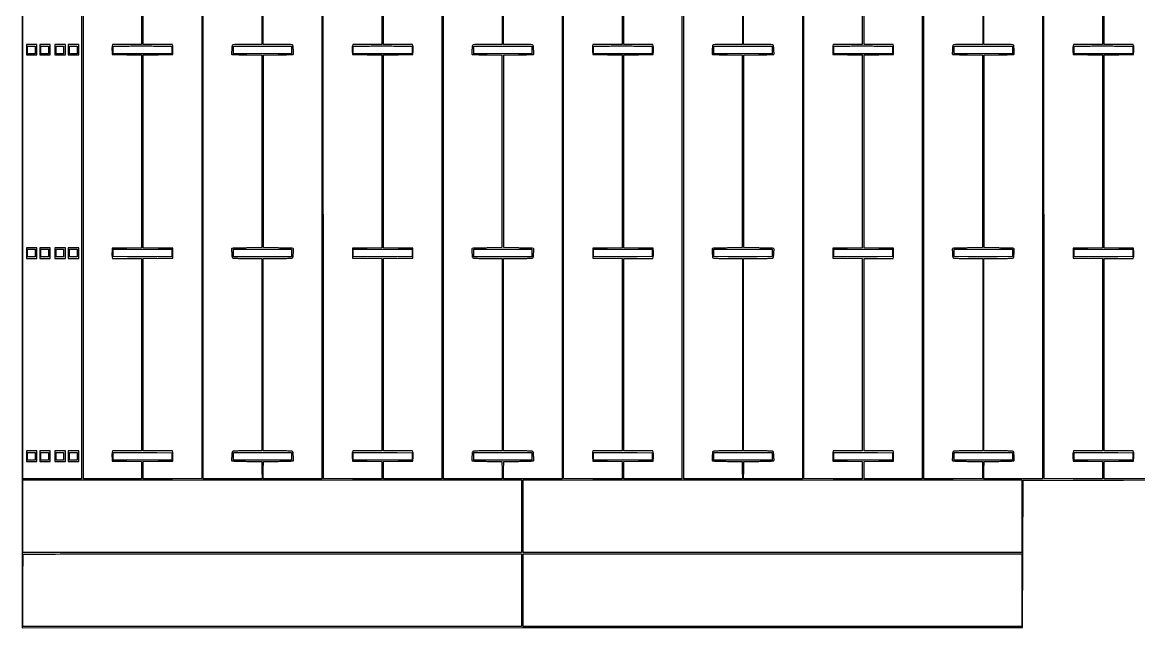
# Model space of a CAD drawing. Extents: x 0 to 4048, y 0 to 4048.
# Drawn here: x 0 to 1919, y 1966 to 3007 of the extents above; entities that cross this region are included whole.
import ezdxf

# ---------------------------------------------------------------- set-up
doc = ezdxf.new("R2010")
doc.units = 0

msp = doc.modelspace()

# ---------------------------------------------------------------- linework, layer by layer
for points in [[(517.203408, 3777.260938, -0.000001), (517.267896, 4044.685115, -0.090809)], [(930.203408, 3777.260938, -0.000001), (930.267896, 4044.685115, -0.090809)], [(1343.203408, 3777.260938, -0.000001), (1343.267896, 4044.685115, -0.090809)], [(1756.203408, 3777.260938, -0.000001), (1756.267896, 4044.685115, -0.090809)], [(618, 3134.482829), (618, 2969), (593.019052, 2969), (568.038104, 2969), (567.465646, 2966.719147, 0.044171), (567.262206, 2965.439148, 0.009649), (567.150473, 2963.207982, 0.009978), (567.122492, 2960.613115, 0.009424), (567.196594, 2957.969147), (567.5, 2951.5), (592.75, 2951.232829), (618, 2950.965658), (618, 2785), (618, 2619.034342), (592.75, 2618.767171), (567.5, 2618.5), (567.5, 2610), (567.5, 2601.5), (592.75, 2601.232829), (618, 2600.965658), (618, 2435.482829), (618, 2270), (593.019052, 2270), (568.038104, 2270), (567.465646, 2267.719147, 0.044171), (567.262206, 2266.439148, 0.009649), (567.150473, 2264.207982, 0.009978), (567.122492, 2261.613115, 0.009424), (567.196594, 2258.969147), (567.5, 2252.5), (592.75, 2252.232829), (618, 2251.965658), (618, 2236.97358), (618, 2221.981502), (567.75, 2222.240751), (517.5, 2222.5), (517.244559, 3133.5, -0.000049), (517.180682, 3482.908955, -0.000081)], [(1031, 3134.482829), (1031, 2969), (1006.019052, 2969), (981.038104, 2969), (980.465646, 2966.719147, 0.044171), (980.262206, 2965.439148, 0.009649), (980.150473, 2963.207982, 0.009978), (980.122492, 2960.613115, 0.009424), (980.196594, 2957.969147), (980.5, 2951.5), (1005.75, 2951.232829), (1031, 2950.965658), (1031, 2785), (1031, 2619.034342), (1005.75, 2618.767171), (980.5, 2618.5), (980.5, 2610), (980.5, 2601.5), (1005.75, 2601.232829), (1031, 2600.965658), (1031, 2435.482829), (1031, 2270), (1006.019052, 2270), (981.038104, 2270), (980.465646, 2267.719147, 0.044171), (980.262206, 2266.439148, 0.009649), (980.150473, 2264.207982, 0.009978), (980.122492, 2261.613115, 0.009424), (980.196594, 2258.969147), (980.5, 2252.5), (1005.75, 2252.232829), (1031, 2251.965658), (1031, 2236.97358), (1031, 2221.981502), (980.75, 2222.240751), (930.5, 2222.5), (930.244559, 3133.5, -0.000049), (930.180682, 3482.908955, -0.000081)], [(1444, 3134.482829), (1444, 2969), (1419.019052, 2969), (1394.038104, 2969), (1393.465646, 2966.719147, 0.044171), (1393.262206, 2965.439148, 0.009649), (1393.150473, 2963.207982, 0.009978), (1393.122492, 2960.613115, 0.009424), (1393.196594, 2957.969147), (1393.5, 2951.5), (1418.75, 2951.232829), (1444, 2950.965658), (1444, 2785), (1444, 2619.034342), (1418.75, 2618.767171), (1393.5, 2618.5), (1393.5, 2610), (1393.5, 2601.5), (1418.75, 2601.232829), (1444, 2600.965658), (1444, 2435.482829), (1444, 2270), (1419.019052, 2270), (1394.038104, 2270), (1393.465646, 2267.719147, 0.044171), (1393.262206, 2266.439148, 0.009649), (1393.150473, 2264.207982, 0.009978), (1393.122492, 2261.613115, 0.009424), (1393.196594, 2258.969147), (1393.5, 2252.5), (1418.75, 2252.232829), (1444, 2251.965658), (1444, 2236.97358), (1444, 2221.981502), (1393.75, 2222.240751), (1343.5, 2222.5), (1343.244559, 3133.5, -0.000049), (1343.180682, 3482.908955, -0.000081)], [(1857, 3134.482829), (1857, 2969), (1832.019052, 2969), (1807.038104, 2969), (1806.465646, 2966.719147, 0.044171), (1806.262206, 2965.439148, 0.009649), (1806.150473, 2963.207982, 0.009978), (1806.122492, 2960.613115, 0.009424), (1806.196594, 2957.969147), (1806.5, 2951.5), (1831.75, 2951.232829), (1857, 2950.965658), (1857, 2785), (1857, 2619.034342), (1831.75, 2618.767171), (1806.5, 2618.5), (1806.5, 2610), (1806.5, 2601.5), (1831.75, 2601.232829), (1857, 2600.965658), (1857, 2435.482829), (1857, 2270), (1832.019052, 2270), (1807.038104, 2270), (1806.465646, 2267.719147, 0.044171), (1806.262206, 2266.439148, 0.009649), (1806.150473, 2264.207982, 0.009978), (1806.122492, 2261.613115, 0.009424), (1806.196594, 2258.969147), (1806.5, 2252.5), (1831.75, 2252.232829), (1857, 2251.965658), (1857, 2236.97358), (1857, 2221.981502), (1806.75, 2222.240751), (1756.5, 2222.5), (1756.244559, 3133.5, -0.000049), (1756.180682, 3482.908955, -0.000081)], [(205, 3134.5), (205, 2969), (180.019052, 2969), (155.038104, 2969), (154.465646, 2966.719147, 0.044171), (154.262206, 2965.439148, 0.009649), (154.150473, 2963.207982, 0.009978), (154.122492, 2960.613115, 0.009424), (154.196594, 2957.969147), (154.5, 2951.5), (179.75, 2951.232829), (205, 2950.965658), (205, 2785), (205, 2619.034342), (179.75, 2618.767171), (154.5, 2618.5), (154.196594, 2612.030853, 0.009424), (154.122492, 2609.386885, 0.009978), (154.150473, 2606.792018, 0.009649), (154.262206, 2604.560852, 0.044171), (154.465646, 2603.280853), (155.038104, 2601), (180.019052, 2601), (205, 2601), (205, 2435.5), (205, 2270), (180.019052, 2270), (155.038104, 2270), (154.465646, 2267.719147, 0.044171), (154.262206, 2266.439148, 0.009649), (154.150473, 2264.207982, 0.009978), (154.122492, 2261.613115, 0.009424), (154.196594, 2258.969147), (154.5, 2252.5), (179.75, 2252.232829), (205, 2251.965658), (205, 2236.982829), (205, 2222), (155, 2222), (105, 2222), (105, 3134.5)], [(308.5, 3134.5), (308.5, 2222.5), (258.25, 2222.240751), (208, 2221.981502), (208, 2236.97358), (208, 2251.965658), (233.25, 2252.232829), (258.5, 2252.5), (258.803406, 2258.969147, 0.009424), (258.877508, 2261.613115, 0.009978), (258.849527, 2264.207982, 0.009649), (258.737794, 2266.439148, 0.044171), (258.534354, 2267.719147), (257.961896, 2270), (232.980948, 2270), (208, 2270), (208, 2435.482829), (208, 2600.965658), (233.25, 2601.232829), (258.5, 2601.5), (258.5, 2610), (258.5, 2618.5), (233.25, 2618.767171), (208, 2619.034342), (208, 2785), (208, 2950.965658), (233.25, 2951.232829), (258.5, 2951.5), (258.803406, 2957.969147, 0.009424), (258.877508, 2960.613115, 0.009978), (258.849527, 2963.207982, 0.009649), (258.737794, 2965.439148, 0.044171), (258.534354, 2966.719147), (257.961896, 2969), (232.980948, 2969), (208, 2969), (208, 3134.482829)], [(412, 3134.5), (412, 2969), (387.2, 2969, 0.00255), (375.387218, 2968.939743, 0.00898), (367.792473, 2968.725806, 0.007374), (362.515723, 2968.404225, 0.179332), (361.2, 2967.8, 0.177054), (360.490161, 2966.272122, 0.006291), (360.017066, 2959.700128, 0.005337), (359.692956, 2953.037422, 0.233563), (360.25, 2951.793274, 0.166881), (360.482625, 2951.705656, 0.000096), (367.917188, 2951.487687, 0.001215), (376.204953, 2951.266447, 0.000739), (386, 2951.043274), (411.5, 2950.5), (411.5, 2785), (411.5, 2619.5), (386, 2618.956726, 0.000739), (376.204953, 2618.733553, 0.001215), (367.917188, 2618.512313, 0.000096), (360.482625, 2618.294344, 0.166881), (360.25, 2618.206726, 0.233563), (359.692956, 2616.962578, 0.005337), (360.017066, 2610.299872, 0.006291), (360.490161, 2603.727878, 0.177054), (361.2, 2602.2, 0.179332), (362.515723, 2601.595775, 0.007374), (367.792473, 2601.274194, 0.00898), (375.387218, 2601.060257, 0.00255), (387.2, 2601), (412, 2601), (412, 2435.5), (412, 2270), (387.2, 2270, 0.00255), (375.387218, 2269.939743, 0.00898), (367.792473, 2269.725806, 0.007374), (362.515723, 2269.404225, 0.179332), (361.2, 2268.8, 0.177054), (360.490161, 2267.272122, 0.006291), (360.017066, 2260.700128, 0.005337), (359.692956, 2254.037422, 0.233563), (360.25, 2252.793274, 0.166881), (360.482625, 2252.705656, 0.000096), (367.917188, 2252.487687, 0.001215), (376.204953, 2252.266447, 0.000739), (386, 2252.043274), (411.5, 2251.5), (411.776733, 2236.75), (412.053466, 2222), (361.526733, 2222), (311, 2222), (311, 3134.509249)], [(515, 3134.5), (515, 2222), (464.473267, 2222), (413.946534, 2222), (414.223267, 2236.75), (414.5, 2251.5), (440, 2252.043274, 0.000739), (449.795047, 2252.266447, 0.001215), (458.082812, 2252.487687, 0.000096), (465.517375, 2252.705656, 0.166881), (465.75, 2252.793274, 0.233563), (466.307044, 2254.037422, 0.005337), (465.982934, 2260.700128, 0.006291), (465.509839, 2267.272122, 0.177054), (464.8, 2268.8, 0.179332), (463.484277, 2269.404225, 0.007374), (458.207527, 2269.725806, 0.00898), (450.612782, 2269.939743, 0.00255), (438.8, 2270), (414, 2270), (414, 2435.5), (414, 2601), (438.8, 2601, 0.00255), (450.612782, 2601.060257, 0.00898), (458.207527, 2601.274194, 0.007374), (463.484277, 2601.595775, 0.179332), (464.8, 2602.2, 0.177054), (465.509839, 2603.727878, 0.006291), (465.982934, 2610.299872, 0.005337), (466.307044, 2616.962578, 0.233563), (465.75, 2618.206726, 0.166881), (465.517375, 2618.294344, 0.000096), (458.082812, 2618.512313, 0.001215), (449.795047, 2618.733553, 0.000739), (440, 2618.956726), (414.5, 2619.5), (414.5, 2785), (414.5, 2950.5), (440, 2951.043274, 0.000739), (449.795047, 2951.266447, 0.001215), (458.082812, 2951.487687, 0.000096), (465.517375, 2951.705656, 0.166881), (465.75, 2951.793274, 0.233563), (466.307044, 2953.037422, 0.005337), (465.982934, 2959.700128, 0.006291), (465.509839, 2966.272122, 0.177054), (464.8, 2967.8, 0.179332), (463.484277, 2968.404225, 0.007374), (458.207527, 2968.725806, 0.00898), (450.612782, 2968.939743, 0.00255), (438.8, 2969), (414, 2969), (414, 3134.5)], [(721, 3134.5), (721, 2222), (671, 2222), (621, 2222), (621, 2236.982829), (621, 2251.965658), (646.25, 2252.232829), (671.5, 2252.5), (671.803406, 2258.969147, 0.009424), (671.877508, 2261.613115, 0.009978), (671.849527, 2264.207982, 0.009649), (671.737794, 2266.439148, 0.044171), (671.534354, 2267.719147), (670.961896, 2270), (645.980948, 2270), (621, 2270), (621, 2435.482829), (621, 2600.965658), (646.25, 2601.232829), (671.5, 2601.5), (671.5, 2610), (671.5, 2618.5), (646.25, 2618.767171), (621, 2619.034342), (621, 2785), (621, 2950.965658), (646.25, 2951.232829), (671.5, 2951.5), (671.803406, 2957.969147, 0.009424), (671.877508, 2960.613115, 0.009978), (671.849527, 2963.207982, 0.009649), (671.737794, 2965.439148, 0.044171), (671.534354, 2966.719147), (670.961896, 2969), (645.980948, 2969), (621, 2969), (621, 3134.482829)], [(825, 3134.5), (825, 2969), (800.2, 2969, 0.00255), (788.387218, 2968.939743, 0.00898), (780.792473, 2968.725806, 0.007374), (775.515723, 2968.404225, 0.179332), (774.2, 2967.8, 0.177054), (773.490161, 2966.272122, 0.006291), (773.017066, 2959.700128, 0.005337), (772.692956, 2953.037422, 0.233563), (773.25, 2951.793274, 0.166881), (773.482625, 2951.705656, 0.000096), (780.917188, 2951.487687, 0.001215), (789.204953, 2951.266447, 0.000739), (799, 2951.043274), (824.5, 2950.5), (824.5, 2785), (824.5, 2619.5), (799, 2618.956726, 0.000739), (789.204953, 2618.733553, 0.001215), (780.917188, 2618.512313, 0.000096), (773.482625, 2618.294344, 0.166881), (773.25, 2618.206726, 0.233563), (772.692956, 2616.962578, 0.005337), (773.017066, 2610.299872, 0.006291), (773.490161, 2603.727878, 0.177054), (774.2, 2602.2, 0.179332), (775.515723, 2601.595775, 0.007374), (780.792473, 2601.274194, 0.00898), (788.387218, 2601.060257, 0.00255), (800.2, 2601), (825, 2601), (825, 2435.5), (825, 2270), (800.2, 2270, 0.00255), (788.387218, 2269.939743, 0.00898), (780.792473, 2269.725806, 0.007374), (775.515723, 2269.404225, 0.179332), (774.2, 2268.8, 0.177054), (773.490161, 2267.272122, 0.006291), (773.017066, 2260.700128, 0.005337), (772.692956, 2254.037422, 0.233563), (773.25, 2252.793274, 0.166881), (773.482625, 2252.705656, 0.000096), (780.917188, 2252.487687, 0.001215), (789.204953, 2252.266447, 0.000739), (799, 2252.043274), (824.5, 2251.5), (824.776733, 2236.75), (825.053466, 2222), (774.526733, 2222), (724, 2222), (724, 3134.509249)], [(928, 3134.5), (928, 2222), (877.473267, 2222), (826.946534, 2222), (827.223267, 2236.75), (827.5, 2251.5), (853, 2252.043274, 0.000739), (862.795047, 2252.266447, 0.001215), (871.082812, 2252.487687, 0.000096), (878.517375, 2252.705656, 0.166881), (878.75, 2252.793274, 0.233563), (879.307044, 2254.037422, 0.005337), (878.982934, 2260.700128, 0.006291), (878.509839, 2267.272122, 0.177054), (877.8, 2268.8, 0.179332), (876.484277, 2269.404225, 0.007374), (871.207527, 2269.725806, 0.00898), (863.612782, 2269.939743, 0.00255), (851.8, 2270), (827, 2270), (827, 2435.5), (827, 2601), (851.8, 2601, 0.00255), (863.612782, 2601.060257, 0.00898), (871.207527, 2601.274194, 0.007374), (876.484277, 2601.595775, 0.179332), (877.8, 2602.2, 0.177054), (878.509839, 2603.727878, 0.006291), (878.982934, 2610.299872, 0.005337), (879.307044, 2616.962578, 0.233563), (878.75, 2618.206726, 0.166881), (878.517375, 2618.294344, 0.000096), (871.082812, 2618.512313, 0.001215), (862.795047, 2618.733553, 0.000739), (853, 2618.956726), (827.5, 2619.5), (827.5, 2785), (827.5, 2950.5), (853, 2951.043274, 0.000739), (862.795047, 2951.266447, 0.001215), (871.082812, 2951.487687, 0.000096), (878.517375, 2951.705656, 0.166881), (878.75, 2951.793274, 0.233563), (879.307044, 2953.037422, 0.005337), (878.982934, 2959.700128, 0.006291), (878.509839, 2966.272122, 0.177054), (877.8, 2967.8, 0.179332), (876.484277, 2968.404225, 0.007374), (871.207527, 2968.725806, 0.00898), (863.612782, 2968.939743, 0.00255), (851.8, 2969), (827, 2969), (827, 3134.5)], [(1134, 3134.5), (1134, 2222), (1084, 2222), (1034, 2222), (1034, 2236.982829), (1034, 2251.965658), (1059.25, 2252.232829), (1084.5, 2252.5), (1084.803406, 2258.969147, 0.009424), (1084.877508, 2261.613115, 0.009978), (1084.849527, 2264.207982, 0.009649), (1084.737794, 2266.439148, 0.044171), (1084.534354, 2267.719147), (1083.961896, 2270), (1058.980948, 2270), (1034, 2270), (1034, 2435.5), (1034, 2601), (1058.980948, 2601), (1083.961896, 2601), (1084.534354, 2603.280853, 0.044171), (1084.737794, 2604.560852, 0.009649), (1084.849527, 2606.792018, 0.009978), (1084.877508, 2609.386885, 0.009424), (1084.803406, 2612.030853), (1084.5, 2618.5), (1059.25, 2618.767171), (1034, 2619.034342), (1034, 2785), (1034, 2950.965658), (1059.25, 2951.232829), (1084.5, 2951.5), (1084.803406, 2957.969147, 0.009424), (1084.877508, 2960.613115, 0.009978), (1084.849527, 2963.207982, 0.009649), (1084.737794, 2965.439148, 0.044171), (1084.534354, 2966.719147), (1083.961896, 2969), (1058.980948, 2969), (1034, 2969), (1034, 3134.5)], [(1238, 3134.5), (1238, 2969), (1213.2, 2969, 0.00255), (1201.387218, 2968.939743, 0.00898), (1193.792473, 2968.725806, 0.007374), (1188.515723, 2968.404225, 0.179332), (1187.2, 2967.8, 0.177054), (1186.490161, 2966.272122, 0.006291), (1186.017066, 2959.700128, 0.005337), (1185.692956, 2953.037422, 0.233563), (1186.25, 2951.793274, 0.166881), (1186.482625, 2951.705656, 0.000096), (1193.917187, 2951.487687, 0.001215), (1202.204953, 2951.266447, 0.000739), (1212, 2951.043274), (1237.5, 2950.5), (1237.5, 2785), (1237.5, 2619.5), (1212, 2618.956726, 0.000739), (1202.204953, 2618.733553, 0.001215), (1193.917187, 2618.512313, 0.000096), (1186.482625, 2618.294344, 0.166881), (1186.25, 2618.206726, 0.233563), (1185.692956, 2616.962578, 0.005337), (1186.017066, 2610.299872, 0.006291), (1186.490161, 2603.727878, 0.177054), (1187.2, 2602.2, 0.179332), (1188.515723, 2601.595775, 0.007374), (1193.792473, 2601.274194, 0.00898), (1201.387218, 2601.060257, 0.00255), (1213.2, 2601), (1238, 2601), (1238, 2435.5), (1238, 2270), (1213.2, 2270, 0.00255), (1201.387218, 2269.939743, 0.00898), (1193.792473, 2269.725806, 0.007374), (1188.515723, 2269.404225, 0.179332), (1187.2, 2268.8, 0.177054), (1186.490161, 2267.272122, 0.006291), (1186.017066, 2260.700128, 0.005337), (1185.692956, 2254.037422, 0.233563), (1186.25, 2252.793274, 0.166881), (1186.482625, 2252.705656, 0.000096), (1193.917187, 2252.487687, 0.001215), (1202.204953, 2252.266447, 0.000739), (1212, 2252.043274), (1237.5, 2251.5), (1237.776733, 2236.75), (1238.053466, 2222), (1187.526733, 2222), (1137, 2222), (1137, 3134.509249)], [(1341, 3134.5), (1341, 2222), (1290.473267, 2222), (1239.946534, 2222), (1240.223267, 2236.75), (1240.5, 2251.5), (1266, 2252.043274, 0.000739), (1275.795047, 2252.266447, 0.001215), (1284.082813, 2252.487687, 0.000096), (1291.517375, 2252.705656, 0.166881), (1291.75, 2252.793274, 0.233563), (1292.307044, 2254.037422, 0.005337), (1291.982934, 2260.700128, 0.006291), (1291.509839, 2267.272122, 0.177054), (1290.8, 2268.8, 0.179332), (1289.484277, 2269.404225, 0.007374), (1284.207527, 2269.725806, 0.00898), (1276.612782, 2269.939743, 0.00255), (1264.8, 2270), (1240, 2270), (1240, 2435.5), (1240, 2601), (1264.8, 2601, 0.00255), (1276.612782, 2601.060257, 0.00898), (1284.207527, 2601.274194, 0.007374), (1289.484277, 2601.595775, 0.179332), (1290.8, 2602.2, 0.177054), (1291.509839, 2603.727878, 0.006291), (1291.982934, 2610.299872, 0.005337), (1292.307044, 2616.962578, 0.233563), (1291.75, 2618.206726, 0.166881), (1291.517375, 2618.294344, 0.000096), (1284.082813, 2618.512313, 0.001215), (1275.795047, 2618.733553, 0.000739), (1266, 2618.956726), (1240.5, 2619.5), (1240.5, 2785), (1240.5, 2950.5), (1266, 2951.043274, 0.000739), (1275.795047, 2951.266447, 0.001215), (1284.082813, 2951.487687, 0.000096), (1291.517375, 2951.705656, 0.166881), (1291.75, 2951.793274, 0.233563), (1292.307044, 2953.037422, 0.005337), (1291.982934, 2959.700128, 0.006291), (1291.509839, 2966.272122, 0.177054), (1290.8, 2967.8, 0.179332), (1289.484277, 2968.404225, 0.007374), (1284.207527, 2968.725806, 0.00898), (1276.612782, 2968.939743, 0.00255), (1264.8, 2969), (1240, 2969), (1240, 3134.5)], [(1547, 3134.5), (1547, 2222), (1497, 2222), (1447, 2222), (1447, 2236.982829), (1447, 2251.965658), (1472.25, 2252.232829), (1497.5, 2252.5), (1497.803406, 2258.969147, 0.009424), (1497.877508, 2261.613115, 0.009978), (1497.849527, 2264.207982, 0.009649), (1497.737794, 2266.439148, 0.044171), (1497.534354, 2267.719147), (1496.961896, 2270), (1471.980948, 2270), (1447, 2270), (1447, 2435.5), (1447, 2601), (1471.980948, 2601), (1496.961896, 2601), (1497.534354, 2603.280853, 0.044171), (1497.737794, 2604.560852, 0.009649), (1497.849527, 2606.792018, 0.009978), (1497.877508, 2609.386885, 0.009424), (1497.803406, 2612.030853), (1497.5, 2618.5), (1472.25, 2618.767171), (1447, 2619.034342), (1447, 2785), (1447, 2950.965658), (1472.25, 2951.232829), (1497.5, 2951.5), (1497.803406, 2957.969147, 0.009424), (1497.877508, 2960.613115, 0.009978), (1497.849527, 2963.207982, 0.009649), (1497.737794, 2965.439148, 0.044171), (1497.534354, 2966.719147), (1496.961896, 2969), (1471.980948, 2969), (1447, 2969), (1447, 3134.5)], [(1651, 3134.5), (1651, 2969), (1626.2, 2969, 0.00255), (1614.387218, 2968.939743, 0.00898), (1606.792473, 2968.725806, 0.007374), (1601.515723, 2968.404225, 0.179332), (1600.2, 2967.8, 0.177054), (1599.490161, 2966.272122, 0.006291), (1599.017066, 2959.700128, 0.005337), (1598.692956, 2953.037422, 0.233563), (1599.25, 2951.793274, 0.166881), (1599.482625, 2951.705656, 0.000096), (1606.917187, 2951.487687, 0.001215), (1615.204953, 2951.266447, 0.000739), (1625, 2951.043274), (1650.5, 2950.5), (1650.5, 2785), (1650.5, 2619.5), (1625, 2618.956726, 0.000739), (1615.204953, 2618.733553, 0.001215), (1606.917187, 2618.512313, 0.000096), (1599.482625, 2618.294344, 0.166881), (1599.25, 2618.206726, 0.233563), (1598.692956, 2616.962578, 0.005337), (1599.017066, 2610.299872, 0.006291), (1599.490161, 2603.727878, 0.177054), (1600.2, 2602.2, 0.179332), (1601.515723, 2601.595775, 0.007374), (1606.792473, 2601.274194, 0.00898), (1614.387218, 2601.060257, 0.00255), (1626.2, 2601), (1651, 2601), (1651, 2435.5), (1651, 2270), (1626.2, 2270, 0.00255), (1614.387218, 2269.939743, 0.00898), (1606.792473, 2269.725806, 0.007374), (1601.515723, 2269.404225, 0.179332), (1600.2, 2268.8, 0.177054), (1599.490161, 2267.272122, 0.006291), (1599.017066, 2260.700128, 0.005337), (1598.692956, 2254.037422, 0.233563), (1599.25, 2252.793274, 0.166881), (1599.482625, 2252.705656, 0.000096), (1606.917187, 2252.487687, 0.001215), (1615.204953, 2252.266447, 0.000739), (1625, 2252.043274), (1650.5, 2251.5), (1650.5, 2237), (1650.5, 2222.5), (1600.25, 2222.240751), (1550, 2221.981502), (1550, 3134.5)], [(1754, 3134.5), (1754, 2222), (1703.473267, 2222), (1652.946534, 2222), (1653.223267, 2236.75), (1653.5, 2251.5), (1679, 2252.043274, 0.000739), (1688.795047, 2252.266447, 0.001215), (1697.082813, 2252.487687, 0.000096), (1704.517375, 2252.705656, 0.166881), (1704.75, 2252.793274, 0.233563), (1705.307044, 2254.037422, 0.005337), (1704.982934, 2260.700128, 0.006291), (1704.509839, 2267.272122, 0.177054), (1703.8, 2268.8, 0.179332), (1702.484277, 2269.404225, 0.007374), (1697.207527, 2269.725806, 0.00898), (1689.612782, 2269.939743, 0.00255), (1677.8, 2270), (1653, 2270), (1653, 2435.5), (1653, 2601), (1677.8, 2601, 0.00255), (1689.612782, 2601.060257, 0.00898), (1697.207527, 2601.274194, 0.007374), (1702.484277, 2601.595775, 0.179332), (1703.8, 2602.2, 0.177054), (1704.509839, 2603.727878, 0.006291), (1704.982934, 2610.299872, 0.005337), (1705.307044, 2616.962578, 0.233563), (1704.75, 2618.206726, 0.166881), (1704.517375, 2618.294344, 0.000096), (1697.082813, 2618.512313, 0.001215), (1688.795047, 2618.733553, 0.000739), (1679, 2618.956726), (1653.5, 2619.5), (1653.5, 2785), (1653.5, 2950.5), (1679, 2951.043274, 0.000739), (1688.795047, 2951.266447, 0.001215), (1697.082813, 2951.487687, 0.000096), (1704.517375, 2951.705656, 0.166881), (1704.75, 2951.793274, 0.233563), (1705.307044, 2953.037422, 0.005337), (1704.982934, 2959.700128, 0.006291), (1704.509839, 2966.272122, 0.177054), (1703.8, 2967.8, 0.179332), (1702.484277, 2968.404225, 0.007374), (1697.207527, 2968.725806, 0.00898), (1689.612782, 2968.939743, 0.00255), (1677.8, 2969), (1653, 2969), (1653, 3134.5)], [(1960, 2222), (1910, 2222), (1860, 2222), (1860, 2236.982829), (1860, 2251.965658), (1885.25, 2252.232829), (1910.5, 2252.5), (1910.803406, 2258.969147, 0.009424), (1910.877508, 2261.613115, 0.009978), (1910.849527, 2264.207982, 0.009649), (1910.737794, 2266.439148, 0.044171), (1910.534354, 2267.719147), (1909.961896, 2270), (1884.980948, 2270), (1860, 2270), (1860, 2435.5), (1860, 2601), (1884.980948, 2601), (1909.961896, 2601), (1910.534354, 2603.280853, 0.044171), (1910.737794, 2604.560852, 0.009649), (1910.849527, 2606.792018, 0.009978), (1910.877508, 2609.386885, 0.009424), (1910.803406, 2612.030853), (1910.5, 2618.5), (1885.25, 2618.767171), (1860, 2619.034342), (1860, 2785), (1860, 2950.965658), (1885.25, 2951.232829), (1910.5, 2951.5), (1910.803406, 2957.969147, 0.009424), (1910.877508, 2960.613115, 0.009978), (1910.849527, 2963.207982, 0.009649), (1910.737794, 2965.439148, 0.044171), (1910.534354, 2966.719147), (1909.961896, 2969), (1884.980948, 2969), (1860, 2969), (1860, 3134.5)]]:
    msp.add_lwpolyline(points, format="xyb")
for points in [[(0, 3006.999421), (0, 1965.998842), (859.75, 1966.249421), (1719.5, 1966.5), (1720, 2093), (1720.5, 2219.5), (1893.25, 2219.752833), (2066, 2220.005665), (2066, 3134.002833), (2066, 4048), (1033, 4048), (0, 4048)], [(7, 2960), (7, 2951), (16, 2951), (25, 2951), (25, 2960), (25, 2969), (16, 2969), (7, 2969)], [(22, 2959.5), (22, 2953), (15.5, 2953), (9, 2953), (9, 2959.5), (9, 2966), (15.5, 2966), (22, 2966)], [(30, 2960), (30, 2951), (39, 2951), (48, 2951), (48, 2960), (48, 2969), (39, 2969), (30, 2969)], [(45, 2959.5), (45, 2953), (38.5, 2953), (32, 2953), (32, 2959.5), (32, 2966), (38.5, 2966), (45, 2966)], [(56, 2960), (56, 2951), (65, 2951), (74, 2951), (74, 2960), (74, 2969), (65, 2969), (56, 2969)], [(71, 2959.5), (71, 2953), (64.5, 2953), (58, 2953), (58, 2959.5), (58, 2966), (64.5, 2966), (71, 2966)], [(79, 2960), (79, 2951), (88, 2951), (97, 2951), (97, 2960), (97, 2969), (88, 2969), (79, 2969)], [(94, 2959.5), (94, 2953), (87.5, 2953), (81, 2953), (81, 2959.5), (81, 2966), (87.5, 2966), (94, 2966)], [(463, 2959.5), (463, 2953), (413, 2953), (363, 2953), (363, 2959.5), (363, 2966), (413, 2966), (463, 2966)], [(876, 2959.5), (876, 2953), (826, 2953), (776, 2953), (776, 2959.5), (776, 2966), (826, 2966), (876, 2966)], [(1289, 2959.5), (1289, 2953), (1239, 2953), (1189, 2953), (1189, 2959.5), (1189, 2966), (1239, 2966), (1289, 2966)], [(1702, 2959.5), (1702, 2953), (1652, 2953), (1602, 2953), (1602, 2959.5), (1602, 2966), (1652, 2966), (1702, 2966)], [(7, 2610), (7, 2601), (16, 2601), (25, 2601), (25, 2610), (25, 2619), (16, 2619), (7, 2619)], [(22, 2610.5), (22, 2604), (15.5, 2604), (9, 2604), (9, 2610.5), (9, 2617), (15.5, 2617), (22, 2617)], [(30, 2610), (30, 2601), (39, 2601), (48, 2601), (48, 2610), (48, 2619), (39, 2619), (30, 2619)], [(45, 2610.5), (45, 2604), (38.5, 2604), (32, 2604), (32, 2610.5), (32, 2617), (38.5, 2617), (45, 2617)], [(56, 2610), (56, 2601), (65, 2601), (74, 2601), (74, 2610), (74, 2619), (65, 2619), (56, 2619)], [(71, 2610.5), (71, 2604), (64.5, 2604), (58, 2604), (58, 2610.5), (58, 2617), (64.5, 2617), (71, 2617)], [(79, 2610), (79, 2601), (88, 2601), (97, 2601), (97, 2610), (97, 2619), (88, 2619), (79, 2619)], [(94, 2610.5), (94, 2604), (87.5, 2604), (81, 2604), (81, 2610.5), (81, 2617), (87.5, 2617), (94, 2617)], [(463, 2610.5), (463, 2604), (413, 2604), (363, 2604), (363, 2610.5), (363, 2617), (413, 2617), (463, 2617)], [(876, 2610.5), (876, 2604), (826, 2604), (776, 2604), (776, 2610.5), (776, 2617), (826, 2617), (876, 2617)], [(7, 2261), (7, 2252), (16, 2252), (25, 2252), (25, 2261), (25, 2270), (16, 2270), (7, 2270)], [(22, 2260.5), (22, 2254), (15.5, 2254), (9, 2254), (9, 2260.5), (9, 2267), (15.5, 2267), (22, 2267)], [(30, 2261), (30, 2252), (39, 2252), (48, 2252), (48, 2261), (48, 2270), (39, 2270), (30, 2270)], [(45, 2260.5), (45, 2254), (38.5, 2254), (32, 2254), (32, 2260.5), (32, 2267), (38.5, 2267), (45, 2267)], [(56, 2261), (56, 2252), (65, 2252), (74, 2252), (74, 2261), (74, 2270), (65, 2270), (56, 2270)], [(71, 2260.5), (71, 2254), (64.5, 2254), (58, 2254), (58, 2260.5), (58, 2267), (64.5, 2267), (71, 2267)], [(79, 2261), (79, 2252), (88, 2252), (97, 2252), (97, 2261), (97, 2270), (88, 2270), (79, 2270)], [(94, 2260.5), (94, 2254), (87.5, 2254), (81, 2254), (81, 2260.5), (81, 2267), (87.5, 2267), (94, 2267)], [(463, 2260.5), (463, 2254), (413, 2254), (363, 2254), (363, 2260.5), (363, 2267), (413, 2267), (463, 2267)], [(876, 2260.5), (876, 2254), (826, 2254), (776, 2254), (776, 2260.5), (776, 2267), (826, 2267), (876, 2267)], [(1289, 2260.5), (1289, 2254), (1239, 2254), (1189, 2254), (1189, 2260.5), (1189, 2267), (1239, 2267), (1289, 2267)], [(1702, 2260.5), (1702, 2254), (1652, 2254), (1602, 2254), (1602, 2260.5), (1602, 2267), (1652, 2267), (1702, 2267)], [(858, 2157.5), (858, 2095), (429.5, 2095), (1, 2095), (1, 2157.5), (1, 2220), (429.5, 2220), (858, 2220)], [(1718, 2157.5), (1718, 2095), (1289.5, 2095), (861, 2095), (861, 2157.5), (861, 2220), (1289.5, 2220), (1718, 2220)], [(1718, 2030.5), (1718, 1968), (1289.5, 1968), (861, 1968), (861, 2030.5), (861, 2093), (1289.5, 2093), (1718, 2093)]]:
    msp.add_lwpolyline(points, close=True)
for points in [[(102, 3134.5), (102, 2222), (51.5, 2222), (1, 2222), (1, 3133.833333, -0.000069), (1.04791, 3483.522074, -0.000114), (1.195833, 3778.011458, -0.000001), (1.391781, 4045.670389, -0.198722), (1.666667, 4046.333333, -0.195236), (2.312731, 4046.606316, -0.000239), (16.776042, 4046.804167, -0.002047), (33.012504, 4046.952013, -0.001253), (52.166667, 4047), (102, 4047)], [(257, 2959.467076), (257, 2953), (206.5, 2953), (156, 2953), (156, 2959.482829), (156, 2965.965658), (180.75, 2966.232829, -0.001769), (192.08556, 2966.315075, -0.001007), (205.79375, 2966.338409, -0.001006), (219.596911, 2966.306345, -0.001663), (231.25, 2966.217076), (257, 2965.934151)], [(670, 2959.467076), (670, 2953), (619.5, 2953), (569, 2953), (569, 2959.482829), (569, 2965.965658), (593.75, 2966.232829, -0.001769), (605.08556, 2966.315075, -0.001007), (618.79375, 2966.338409, -0.001006), (632.596911, 2966.306345, -0.001663), (644.25, 2966.217076), (670, 2965.934151)], [(1083, 2959.467076), (1083, 2953), (1032.5, 2953), (982, 2953), (982, 2959.482829), (982, 2965.965658), (1006.75, 2966.232829, -0.001769), (1018.08556, 2966.315075, -0.001007), (1031.79375, 2966.338409, -0.001006), (1045.596911, 2966.306345, -0.001663), (1057.25, 2966.217076), (1083, 2965.934151)], [(1496, 2959.467076), (1496, 2953), (1445.5, 2953), (1395, 2953), (1395, 2959.482829), (1395, 2965.965658), (1419.75, 2966.232829, -0.001769), (1431.08556, 2966.315075, -0.001007), (1444.79375, 2966.338409, -0.001006), (1458.596911, 2966.306345, -0.001663), (1470.25, 2966.217076), (1496, 2965.934151)], [(1909, 2959.467076), (1909, 2953), (1858.5, 2953), (1808, 2953), (1808, 2959.482829), (1808, 2965.965658), (1832.75, 2966.232829, -0.001769), (1844.08556, 2966.315075, -0.001007), (1857.79375, 2966.338409, -0.001006), (1871.596911, 2966.306345, -0.001663), (1883.25, 2966.217076), (1909, 2965.934151)], [(257, 2610.532924), (257, 2604.065849), (231.25, 2603.782924, -0.001663), (219.596911, 2603.693655, -0.001006), (205.79375, 2603.661591, -0.001007), (192.08556, 2603.684925, -0.001769), (180.75, 2603.767171), (156, 2604.034342), (156, 2610.517171), (156, 2617), (206.5, 2617), (257, 2617)], [(670, 2610.532924), (670, 2604.065849), (644.25, 2603.782924, -0.001663), (632.596911, 2603.693655, -0.001006), (618.79375, 2603.661591, -0.001007), (605.08556, 2603.684925, -0.001769), (593.75, 2603.767171), (569, 2604.034342), (569, 2610.517171), (569, 2617), (619.5, 2617), (670, 2617)], [(1083, 2610.532924), (1083, 2604.065849), (1057.25, 2603.782924, -0.001663), (1045.596911, 2603.693655, -0.001006), (1031.79375, 2603.661591, -0.001007), (1018.08556, 2603.684925, -0.001769), (1006.75, 2603.767171), (982, 2604.034342), (982, 2610.517171), (982, 2617), (1032.5, 2617), (1083, 2617)], [(1289, 2610.532924), (1289, 2604.065849), (1263.25, 2603.782924, -0.001654), (1251.63163, 2603.69371, -0.001015), (1237.940625, 2603.661678, -0.001018), (1224.392051, 2603.685067, -0.001817), (1213.25, 2603.76747), (1189, 2604.034939), (1189, 2610.51747), (1189, 2617), (1239, 2617), (1289, 2617)], [(1496, 2610.532924), (1496, 2604.065849), (1470.25, 2603.782924, -0.001663), (1458.596911, 2603.693655, -0.001006), (1444.79375, 2603.661591, -0.001007), (1431.08556, 2603.684925, -0.001769), (1419.75, 2603.767171), (1395, 2604.034342), (1395, 2610.517171), (1395, 2617), (1445.5, 2617), (1496, 2617)], [(1702, 2610.532924), (1702, 2604.065849), (1676.25, 2603.782924, -0.001654), (1664.63163, 2603.69371, -0.001015), (1650.940625, 2603.661678, -0.001018), (1637.392051, 2603.685067, -0.001817), (1626.25, 2603.76747), (1602, 2604.034939), (1602, 2610.51747), (1602, 2617), (1652, 2617), (1702, 2617)], [(1909, 2610.532924), (1909, 2604.065849), (1883.25, 2603.782924, -0.001663), (1871.596911, 2603.693655, -0.001006), (1857.79375, 2603.661591, -0.001007), (1844.08556, 2603.684925, -0.001769), (1832.75, 2603.767171), (1808, 2604.034342), (1808, 2610.517171), (1808, 2617), (1858.5, 2617), (1909, 2617)], [(257, 2260.467076), (257, 2254), (206.5, 2254), (156, 2254), (156, 2260.482829), (156, 2266.965658), (180.75, 2267.232829, -0.001769), (192.08556, 2267.315075, -0.001007), (205.79375, 2267.338409, -0.001006), (219.596911, 2267.306345, -0.001663), (231.25, 2267.217076), (257, 2266.934151)], [(670, 2260.467076), (670, 2254), (619.5, 2254), (569, 2254), (569, 2260.482829), (569, 2266.965658), (593.75, 2267.232829, -0.001769), (605.08556, 2267.315075, -0.001007), (618.79375, 2267.338409, -0.001006), (632.596911, 2267.306345, -0.001663), (644.25, 2267.217076), (670, 2266.934151)], [(1083, 2260.467076), (1083, 2254), (1032.5, 2254), (982, 2254), (982, 2260.482829), (982, 2266.965658), (1006.75, 2267.232829, -0.001769), (1018.08556, 2267.315075, -0.001007), (1031.79375, 2267.338409, -0.001006), (1045.596911, 2267.306345, -0.001663), (1057.25, 2267.217076), (1083, 2266.934151)], [(1496, 2260.467076), (1496, 2254), (1445.5, 2254), (1395, 2254), (1395, 2260.482829), (1395, 2266.965658), (1419.75, 2267.232829, -0.001769), (1431.08556, 2267.315075, -0.001007), (1444.79375, 2267.338409, -0.001006), (1458.596911, 2267.306345, -0.001663), (1470.25, 2267.217076), (1496, 2266.934151)], [(1909, 2260.467076), (1909, 2254), (1858.5, 2254), (1808, 2254), (1808, 2260.482829), (1808, 2266.965658), (1832.75, 2267.232829, -0.001769), (1844.08556, 2267.315075, -0.001007), (1857.79375, 2267.338409, -0.001006), (1871.596911, 2267.306345, -0.001663), (1883.25, 2267.217076), (1909, 2266.934151)], [(858, 2030.5), (858, 1968), (429.5, 1968), (1, 1968), (1, 2029.833333, -0.00101), (1.047971, 2053.588885, -0.001657), (1.195833, 2073.698958, -0.000157), (1.393306, 2091.683781, -0.195979), (1.666667, 2092.333333, -0.198505), (2.328517, 2092.608089, -0.000003), (127.813542, 2092.804167, -0.000243), (266.06816, 2092.952085, -0.000146), (430.166667, 2093), (858, 2093)]]:
    msp.add_lwpolyline(points, format="xyb", close=True)

doc.saveas('drawing.dxf')
